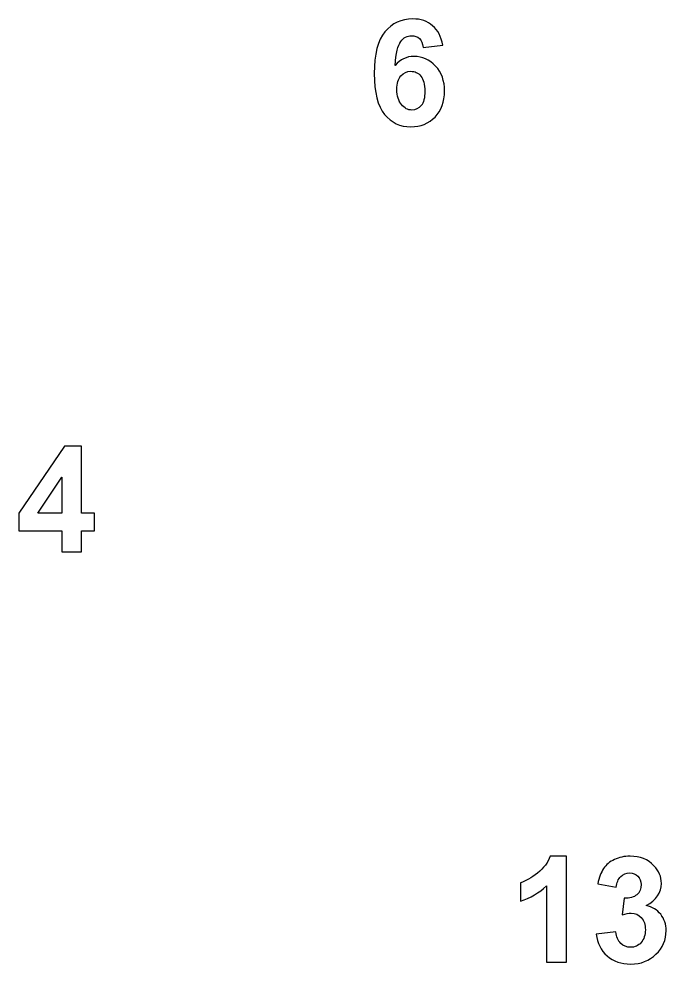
# Model space of a CAD drawing. Header units: millimetres. Extents: x 467 to 1359, y -935 to 982.
# Drawn here: x 1026.8 to 1069.6, y 822.7 to 885.2 of the extents above; entities that cross this region are included whole.
import ezdxf

# ---------------------------------------------------------------- set-up
doc = ezdxf.new("R2010")
doc.units = ezdxf.units.MM
doc.header["$MEASUREMENT"] = 0
doc.layers.add('layer 1', color=7, linetype='Continuous')

msp = doc.modelspace()

# ---------------------------------------------------------------- linework, layer by layer
at = {"layer": 'layer 1', "color": 242}
for points, knots in [([(1054.7789, 883.4295), (1054.7789, 883.4295), (1053.4848, 883.2868), (1053.4848, 883.2868), (1053.4848, 883.2868), (1053.454, 883.5528), (1053.3712, 883.749), (1053.2383, 883.8755), (1053.2383, 883.8755), (1053.1053, 884.002), (1052.9334, 884.0652), (1052.7209, 884.0652), (1052.7209, 884.0652), (1052.4388, 884.0652), (1052.2004, 883.9387), (1052.0057, 883.6857), (1052.0057, 883.6857), (1051.8111, 883.4327), (1051.6895, 882.9057), (1051.6392, 882.1045), (1051.6392, 882.1045), (1051.9717, 882.497), (1052.3836, 882.6932), (1052.8782, 882.6932), (1052.8782, 882.6932), (1053.4345, 882.6932), (1053.9129, 882.4808), (1054.3102, 882.0559), (1054.3102, 882.0559), (1054.7076, 881.6294), (1054.9054, 881.0812), (1054.9054, 880.4082), (1054.9054, 880.4082), (1054.9054, 879.6947), (1054.6962, 879.1206), (1054.2778, 878.6892), (1054.2778, 878.6892), (1053.8594, 878.2578), (1053.3226, 878.0421), (1052.6674, 878.0421), (1052.6674, 878.0421), (1051.9652, 878.0421), (1051.3862, 878.3162), (1050.9338, 878.8643), (1050.9338, 878.8643), (1050.4813, 879.4125), (1050.2543, 880.3093), (1050.2543, 881.558), (1050.2543, 881.558), (1050.2543, 882.8376), (1050.491, 883.7603), (1050.963, 884.3263), (1050.963, 884.3263), (1051.4349, 884.8923), (1052.0479, 885.1745), (1052.802, 885.1745), (1052.802, 885.1745), (1053.3307, 885.1745), (1053.7686, 885.0253), (1054.1156, 884.7269), (1054.1156, 884.7269), (1054.4627, 884.4301), (1054.6832, 883.9971), (1054.7789, 883.4295)], [0, 0, 0, 0, 0.0588235, 0.0588235, 0.0588235, 0.0588235, 0.1176471, 0.1176471, 0.1176471, 0.1176471, 0.1764706, 0.1764706, 0.1764706, 0.1764706, 0.2352941, 0.2352941, 0.2352941, 0.2352941, 0.2941176, 0.2941176, 0.2941176, 0.2941176, 0.3529412, 0.3529412, 0.3529412, 0.3529412, 0.4117647, 0.4117647, 0.4117647, 0.4117647, 0.4705882, 0.4705882, 0.4705882, 0.4705882, 0.5294118, 0.5294118, 0.5294118, 0.5294118, 0.5882353, 0.5882353, 0.5882353, 0.5882353, 0.6470588, 0.6470588, 0.6470588, 0.6470588, 0.7058824, 0.7058824, 0.7058824, 0.7058824, 0.7647059, 0.7647059, 0.7647059, 0.7647059, 0.8235294, 0.8235294, 0.8235294, 0.8235294, 0.8823529, 0.8823529, 0.8823529, 0.8823529, 1, 1, 1, 1]), ([(1051.7528, 880.5136), (1051.7528, 880.079), (1051.8533, 879.7433), (1052.0528, 879.5065), (1052.0528, 879.5065), (1052.2523, 879.2698), (1052.4793, 879.1514), (1052.7372, 879.1514), (1052.7372, 879.1514), (1052.9837, 879.1514), (1053.1896, 879.2487), (1053.355, 879.4417), (1053.355, 879.4417), (1053.5188, 879.6363), (1053.6015, 879.9541), (1053.6015, 880.3952), (1053.6015, 880.3952), (1053.6015, 880.8493), (1053.5123, 881.1818), (1053.3356, 881.3942), (1053.3356, 881.3942), (1053.1572, 881.6051), (1052.9366, 881.7105), (1052.6707, 881.7105), (1052.6707, 881.7105), (1052.4128, 881.7105), (1052.1971, 881.6099), (1052.0187, 881.4072), (1052.0187, 881.4072), (1051.842, 881.2061), (1051.7528, 880.9077), (1051.7528, 880.5136)], [0, 0, 0, 0, 0.1111111, 0.1111111, 0.1111111, 0.1111111, 0.2222222, 0.2222222, 0.2222222, 0.2222222, 0.3333333, 0.3333333, 0.3333333, 0.3333333, 0.4444444, 0.4444444, 0.4444444, 0.4444444, 0.5555556, 0.5555556, 0.5555556, 0.5555556, 0.6666667, 0.6666667, 0.6666667, 0.6666667, 0.7777778, 0.7777778, 0.7777778, 0.7777778, 1, 1, 1, 1]), ([(1029.5999, 849.9421), (1029.5999, 849.9421), (1029.5999, 851.3433), (1029.5999, 851.3433), (1029.5999, 851.3433), (1029.5999, 851.3433), (1026.7586, 851.3433), (1026.7586, 851.3433), (1026.7586, 851.3433), (1026.7586, 851.3433), (1026.7586, 852.5061), (1026.7586, 852.5061), (1026.7586, 852.5061), (1026.7586, 852.5061), (1029.7718, 856.9383), (1029.7718, 856.9383), (1029.7718, 856.9383), (1029.7718, 856.9383), (1030.894, 856.9383), (1030.894, 856.9383), (1030.894, 856.9383), (1030.894, 856.9383), (1030.894, 852.5109), (1030.894, 852.5109), (1030.894, 852.5109), (1030.894, 852.5109), (1031.76, 852.5109), (1031.76, 852.5109), (1031.76, 852.5109), (1031.76, 852.5109), (1031.76, 851.3433), (1031.76, 851.3433), (1031.76, 851.3433), (1031.76, 851.3433), (1030.894, 851.3433), (1030.894, 851.3433), (1030.894, 851.3433), (1030.894, 851.3433), (1030.894, 849.9421), (1030.894, 849.9421), (1030.894, 849.9421), (1030.894, 849.9421), (1029.5999, 849.9421), (1029.5999, 849.9421)], [0, 0, 0, 0, 0.0833333, 0.0833333, 0.0833333, 0.0833333, 0.1666667, 0.1666667, 0.1666667, 0.1666667, 0.25, 0.25, 0.25, 0.25, 0.3333333, 0.3333333, 0.3333333, 0.3333333, 0.4166667, 0.4166667, 0.4166667, 0.4166667, 0.5, 0.5, 0.5, 0.5, 0.5833333, 0.5833333, 0.5833333, 0.5833333, 0.6666667, 0.6666667, 0.6666667, 0.6666667, 0.75, 0.75, 0.75, 0.75, 0.8333333, 0.8333333, 0.8333333, 0.8333333, 1, 1, 1, 1]), ([(1029.5999, 852.5109), (1029.5999, 852.5109), (1029.5999, 854.89), (1029.5999, 854.89), (1029.5999, 854.89), (1029.5999, 854.89), (1028.0073, 852.5109), (1028.0073, 852.5109), (1028.0073, 852.5109), (1028.0073, 852.5109), (1029.5999, 852.5109), (1029.5999, 852.5109)], [0, 0, 0, 0, 0.25, 0.25, 0.25, 0.25, 0.5, 0.5, 0.5, 0.5, 1, 1, 1, 1]), ([(1062.9723, 822.8209), (1062.9723, 822.8209), (1061.6393, 822.8209), (1061.6393, 822.8209), (1061.6393, 822.8209), (1061.6393, 822.8209), (1061.6393, 827.8645), (1061.6393, 827.8645), (1061.6393, 827.8645), (1061.1528, 827.4072), (1060.5787, 827.0682), (1059.917, 826.8493), (1059.917, 826.8493), (1059.917, 826.8493), (1059.917, 828.0656), (1059.917, 828.0656), (1059.917, 828.0656), (1060.2657, 828.1791), (1060.6435, 828.3948), (1061.0506, 828.7143), (1061.0506, 828.7143), (1061.4593, 829.0321), (1061.7382, 829.4035), (1061.8907, 829.8268), (1061.8907, 829.8268), (1061.8907, 829.8268), (1062.9723, 829.8268), (1062.9723, 829.8268), (1062.9723, 829.8268), (1062.9723, 829.8268), (1062.9723, 822.8209), (1062.9723, 822.8209)], [0, 0, 0, 0, 0.1111111, 0.1111111, 0.1111111, 0.1111111, 0.2222222, 0.2222222, 0.2222222, 0.2222222, 0.3333333, 0.3333333, 0.3333333, 0.3333333, 0.4444444, 0.4444444, 0.4444444, 0.4444444, 0.5555556, 0.5555556, 0.5555556, 0.5555556, 0.6666667, 0.6666667, 0.6666667, 0.6666667, 0.7777778, 0.7777778, 0.7777778, 0.7777778, 1, 1, 1, 1]), ([(1064.9298, 824.6681), (1064.9298, 824.6681), (1066.2239, 824.8254), (1066.2239, 824.8254), (1066.2239, 824.8254), (1066.2644, 824.4945), (1066.3747, 824.2415), (1066.5547, 824.0664), (1066.5547, 824.0664), (1066.7347, 823.8912), (1066.9521, 823.8037), (1067.2067, 823.8037), (1067.2067, 823.8037), (1067.4807, 823.8037), (1067.711, 823.9091), (1067.8991, 824.1183), (1067.8991, 824.1183), (1068.0856, 824.3275), (1068.1797, 824.6097), (1068.1797, 824.9665), (1068.1797, 824.9665), (1068.1797, 825.3022), (1068.0905, 825.5697), (1067.9105, 825.766), (1067.9105, 825.766), (1067.7305, 825.9622), (1067.5116, 826.0611), (1067.2521, 826.0611), (1067.2521, 826.0611), (1067.0818, 826.0611), (1066.8791, 826.0271), (1066.6423, 825.9606), (1066.6423, 825.9606), (1066.6423, 825.9606), (1066.7899, 827.0439), (1066.7899, 827.0439), (1066.7899, 827.0439), (1067.1499, 827.0342), (1067.424, 827.1136), (1067.6137, 827.2807), (1067.6137, 827.2807), (1067.8035, 827.4461), (1067.8975, 827.6683), (1067.8975, 827.9456), (1067.8975, 827.9456), (1067.8975, 828.1807), (1067.8278, 828.3672), (1067.6883, 828.5083), (1067.6883, 828.5083), (1067.5489, 828.6478), (1067.364, 828.7175), (1067.1321, 828.7175), (1067.1321, 828.7175), (1066.9034, 828.7175), (1066.7088, 828.6381), (1066.5482, 828.4791), (1066.5482, 828.4791), (1066.3861, 828.3202), (1066.2888, 828.0883), (1066.2531, 827.7834), (1066.2531, 827.7834), (1066.2531, 827.7834), (1065.0271, 827.9926), (1065.0271, 827.9926), (1065.0271, 827.9926), (1065.113, 828.4175), (1065.2411, 828.7564), (1065.4147, 829.0111), (1065.4147, 829.0111), (1065.5866, 829.264), (1065.8282, 829.4635), (1066.1363, 829.6095), (1066.1363, 829.6095), (1066.4445, 829.7538), (1066.7915, 829.8268), (1067.1742, 829.8268), (1067.1742, 829.8268), (1067.8294, 829.8268), (1068.3549, 829.6176), (1068.7506, 829.1976), (1068.7506, 829.1976), (1069.0765, 828.8537), (1069.2403, 828.4645), (1069.2403, 828.0315), (1069.2403, 828.0315), (1069.2403, 827.4185), (1068.9062, 826.9271), (1068.2365, 826.5622), (1068.2365, 826.5622), (1068.6354, 826.4763), (1068.9533, 826.2849), (1069.1933, 825.9865), (1069.1933, 825.9865), (1069.4317, 825.6881), (1069.5517, 825.3281), (1069.5517, 824.9064), (1069.5517, 824.9064), (1069.5517, 824.2951), (1069.3279, 823.7729), (1068.8819, 823.3415), (1068.8819, 823.3415), (1068.4359, 822.9101), (1067.8813, 822.6944), (1067.2164, 822.6944), (1067.2164, 822.6944), (1066.5872, 822.6944), (1066.065, 822.876), (1065.6514, 823.2409), (1065.6514, 823.2409), (1065.2363, 823.6042), (1064.9962, 824.0794), (1064.9298, 824.6681)], [0, 0, 0, 0, 0.0344828, 0.0344828, 0.0344828, 0.0344828, 0.0689655, 0.0689655, 0.0689655, 0.0689655, 0.1034483, 0.1034483, 0.1034483, 0.1034483, 0.137931, 0.137931, 0.137931, 0.137931, 0.1724138, 0.1724138, 0.1724138, 0.1724138, 0.2068966, 0.2068966, 0.2068966, 0.2068966, 0.2413793, 0.2413793, 0.2413793, 0.2413793, 0.2758621, 0.2758621, 0.2758621, 0.2758621, 0.3103448, 0.3103448, 0.3103448, 0.3103448, 0.3448276, 0.3448276, 0.3448276, 0.3448276, 0.3793103, 0.3793103, 0.3793103, 0.3793103, 0.4137931, 0.4137931, 0.4137931, 0.4137931, 0.4482759, 0.4482759, 0.4482759, 0.4482759, 0.4827586, 0.4827586, 0.4827586, 0.4827586, 0.5172414, 0.5172414, 0.5172414, 0.5172414, 0.5517241, 0.5517241, 0.5517241, 0.5517241, 0.5862069, 0.5862069, 0.5862069, 0.5862069, 0.6206897, 0.6206897, 0.6206897, 0.6206897, 0.6551724, 0.6551724, 0.6551724, 0.6551724, 0.6896552, 0.6896552, 0.6896552, 0.6896552, 0.7241379, 0.7241379, 0.7241379, 0.7241379, 0.7586207, 0.7586207, 0.7586207, 0.7586207, 0.7931034, 0.7931034, 0.7931034, 0.7931034, 0.8275862, 0.8275862, 0.8275862, 0.8275862, 0.862069, 0.862069, 0.862069, 0.862069, 0.8965517, 0.8965517, 0.8965517, 0.8965517, 0.9310345, 0.9310345, 0.9310345, 0.9310345, 1, 1, 1, 1])]:
    msp.add_open_spline(points, degree=3, knots=knots, dxfattribs=at)
at = {"layer": 'layer 1', "color": 7, "lineweight": 9}
for points, knots in [([(1054.7789, 883.4295), (1054.7789, 883.4295), (1053.4848, 883.2868), (1053.4848, 883.2868), (1053.4848, 883.2868), (1053.454, 883.5528), (1053.3712, 883.749), (1053.2383, 883.8755), (1053.2383, 883.8755), (1053.1053, 884.002), (1052.9334, 884.0652), (1052.7209, 884.0652), (1052.7209, 884.0652), (1052.4388, 884.0652), (1052.2004, 883.9387), (1052.0057, 883.6857), (1052.0057, 883.6857), (1051.8111, 883.4327), (1051.6895, 882.9057), (1051.6392, 882.1045), (1051.6392, 882.1045), (1051.9717, 882.497), (1052.3836, 882.6932), (1052.8782, 882.6932), (1052.8782, 882.6932), (1053.4345, 882.6932), (1053.9129, 882.4808), (1054.3102, 882.0559), (1054.3102, 882.0559), (1054.7076, 881.6294), (1054.9054, 881.0812), (1054.9054, 880.4082), (1054.9054, 880.4082), (1054.9054, 879.6947), (1054.6962, 879.1206), (1054.2778, 878.6892), (1054.2778, 878.6892), (1053.8594, 878.2578), (1053.3226, 878.0421), (1052.6674, 878.0421), (1052.6674, 878.0421), (1051.9652, 878.0421), (1051.3862, 878.3162), (1050.9338, 878.8643), (1050.9338, 878.8643), (1050.4813, 879.4125), (1050.2543, 880.3093), (1050.2543, 881.558), (1050.2543, 881.558), (1050.2543, 882.8376), (1050.491, 883.7603), (1050.963, 884.3263), (1050.963, 884.3263), (1051.4349, 884.8923), (1052.0479, 885.1745), (1052.802, 885.1745), (1052.802, 885.1745), (1053.3307, 885.1745), (1053.7686, 885.0253), (1054.1156, 884.7269), (1054.1156, 884.7269), (1054.4627, 884.4301), (1054.6832, 883.9971), (1054.7789, 883.4295)], [0, 0, 0, 0, 0.0588235, 0.0588235, 0.0588235, 0.0588235, 0.1176471, 0.1176471, 0.1176471, 0.1176471, 0.1764706, 0.1764706, 0.1764706, 0.1764706, 0.2352941, 0.2352941, 0.2352941, 0.2352941, 0.2941176, 0.2941176, 0.2941176, 0.2941176, 0.3529412, 0.3529412, 0.3529412, 0.3529412, 0.4117647, 0.4117647, 0.4117647, 0.4117647, 0.4705882, 0.4705882, 0.4705882, 0.4705882, 0.5294118, 0.5294118, 0.5294118, 0.5294118, 0.5882353, 0.5882353, 0.5882353, 0.5882353, 0.6470588, 0.6470588, 0.6470588, 0.6470588, 0.7058824, 0.7058824, 0.7058824, 0.7058824, 0.7647059, 0.7647059, 0.7647059, 0.7647059, 0.8235294, 0.8235294, 0.8235294, 0.8235294, 0.8823529, 0.8823529, 0.8823529, 0.8823529, 1, 1, 1, 1]), ([(1051.7528, 880.5136), (1051.7528, 880.079), (1051.8533, 879.7433), (1052.0528, 879.5065), (1052.0528, 879.5065), (1052.2523, 879.2698), (1052.4793, 879.1514), (1052.7372, 879.1514), (1052.7372, 879.1514), (1052.9837, 879.1514), (1053.1896, 879.2487), (1053.355, 879.4417), (1053.355, 879.4417), (1053.5188, 879.6363), (1053.6015, 879.9541), (1053.6015, 880.3952), (1053.6015, 880.3952), (1053.6015, 880.8493), (1053.5123, 881.1818), (1053.3356, 881.3942), (1053.3356, 881.3942), (1053.1572, 881.6051), (1052.9366, 881.7105), (1052.6707, 881.7105), (1052.6707, 881.7105), (1052.4128, 881.7105), (1052.1971, 881.6099), (1052.0187, 881.4072), (1052.0187, 881.4072), (1051.842, 881.2061), (1051.7528, 880.9077), (1051.7528, 880.5136)], [0, 0, 0, 0, 0.1111111, 0.1111111, 0.1111111, 0.1111111, 0.2222222, 0.2222222, 0.2222222, 0.2222222, 0.3333333, 0.3333333, 0.3333333, 0.3333333, 0.4444444, 0.4444444, 0.4444444, 0.4444444, 0.5555556, 0.5555556, 0.5555556, 0.5555556, 0.6666667, 0.6666667, 0.6666667, 0.6666667, 0.7777778, 0.7777778, 0.7777778, 0.7777778, 1, 1, 1, 1]), ([(1029.5999, 849.9421), (1029.5999, 849.9421), (1029.5999, 851.3433), (1029.5999, 851.3433), (1029.5999, 851.3433), (1029.5999, 851.3433), (1026.7586, 851.3433), (1026.7586, 851.3433), (1026.7586, 851.3433), (1026.7586, 851.3433), (1026.7586, 852.5061), (1026.7586, 852.5061), (1026.7586, 852.5061), (1026.7586, 852.5061), (1029.7718, 856.9383), (1029.7718, 856.9383), (1029.7718, 856.9383), (1029.7718, 856.9383), (1030.894, 856.9383), (1030.894, 856.9383), (1030.894, 856.9383), (1030.894, 856.9383), (1030.894, 852.5109), (1030.894, 852.5109), (1030.894, 852.5109), (1030.894, 852.5109), (1031.76, 852.5109), (1031.76, 852.5109), (1031.76, 852.5109), (1031.76, 852.5109), (1031.76, 851.3433), (1031.76, 851.3433), (1031.76, 851.3433), (1031.76, 851.3433), (1030.894, 851.3433), (1030.894, 851.3433), (1030.894, 851.3433), (1030.894, 851.3433), (1030.894, 849.9421), (1030.894, 849.9421), (1030.894, 849.9421), (1030.894, 849.9421), (1029.5999, 849.9421), (1029.5999, 849.9421)], [0, 0, 0, 0, 0.0833333, 0.0833333, 0.0833333, 0.0833333, 0.1666667, 0.1666667, 0.1666667, 0.1666667, 0.25, 0.25, 0.25, 0.25, 0.3333333, 0.3333333, 0.3333333, 0.3333333, 0.4166667, 0.4166667, 0.4166667, 0.4166667, 0.5, 0.5, 0.5, 0.5, 0.5833333, 0.5833333, 0.5833333, 0.5833333, 0.6666667, 0.6666667, 0.6666667, 0.6666667, 0.75, 0.75, 0.75, 0.75, 0.8333333, 0.8333333, 0.8333333, 0.8333333, 1, 1, 1, 1]), ([(1029.5999, 852.5109), (1029.5999, 852.5109), (1029.5999, 854.89), (1029.5999, 854.89), (1029.5999, 854.89), (1029.5999, 854.89), (1028.0073, 852.5109), (1028.0073, 852.5109), (1028.0073, 852.5109), (1028.0073, 852.5109), (1029.5999, 852.5109), (1029.5999, 852.5109)], [0, 0, 0, 0, 0.25, 0.25, 0.25, 0.25, 0.5, 0.5, 0.5, 0.5, 1, 1, 1, 1]), ([(1062.9723, 822.8209), (1062.9723, 822.8209), (1061.6393, 822.8209), (1061.6393, 822.8209), (1061.6393, 822.8209), (1061.6393, 822.8209), (1061.6393, 827.8645), (1061.6393, 827.8645), (1061.6393, 827.8645), (1061.1528, 827.4072), (1060.5787, 827.0682), (1059.917, 826.8493), (1059.917, 826.8493), (1059.917, 826.8493), (1059.917, 828.0656), (1059.917, 828.0656), (1059.917, 828.0656), (1060.2657, 828.1791), (1060.6435, 828.3948), (1061.0506, 828.7143), (1061.0506, 828.7143), (1061.4593, 829.0321), (1061.7382, 829.4035), (1061.8907, 829.8268), (1061.8907, 829.8268), (1061.8907, 829.8268), (1062.9723, 829.8268), (1062.9723, 829.8268), (1062.9723, 829.8268), (1062.9723, 829.8268), (1062.9723, 822.8209), (1062.9723, 822.8209)], [0, 0, 0, 0, 0.1111111, 0.1111111, 0.1111111, 0.1111111, 0.2222222, 0.2222222, 0.2222222, 0.2222222, 0.3333333, 0.3333333, 0.3333333, 0.3333333, 0.4444444, 0.4444444, 0.4444444, 0.4444444, 0.5555556, 0.5555556, 0.5555556, 0.5555556, 0.6666667, 0.6666667, 0.6666667, 0.6666667, 0.7777778, 0.7777778, 0.7777778, 0.7777778, 1, 1, 1, 1]), ([(1064.9298, 824.6681), (1064.9298, 824.6681), (1066.2239, 824.8254), (1066.2239, 824.8254), (1066.2239, 824.8254), (1066.2644, 824.4945), (1066.3747, 824.2415), (1066.5547, 824.0664), (1066.5547, 824.0664), (1066.7347, 823.8912), (1066.9521, 823.8037), (1067.2067, 823.8037), (1067.2067, 823.8037), (1067.4807, 823.8037), (1067.711, 823.9091), (1067.8991, 824.1183), (1067.8991, 824.1183), (1068.0856, 824.3275), (1068.1797, 824.6097), (1068.1797, 824.9665), (1068.1797, 824.9665), (1068.1797, 825.3022), (1068.0905, 825.5697), (1067.9105, 825.766), (1067.9105, 825.766), (1067.7305, 825.9622), (1067.5116, 826.0611), (1067.2521, 826.0611), (1067.2521, 826.0611), (1067.0818, 826.0611), (1066.8791, 826.0271), (1066.6423, 825.9606), (1066.6423, 825.9606), (1066.6423, 825.9606), (1066.7899, 827.0439), (1066.7899, 827.0439), (1066.7899, 827.0439), (1067.1499, 827.0342), (1067.424, 827.1136), (1067.6137, 827.2807), (1067.6137, 827.2807), (1067.8035, 827.4461), (1067.8975, 827.6683), (1067.8975, 827.9456), (1067.8975, 827.9456), (1067.8975, 828.1807), (1067.8278, 828.3672), (1067.6883, 828.5083), (1067.6883, 828.5083), (1067.5489, 828.6478), (1067.364, 828.7175), (1067.1321, 828.7175), (1067.1321, 828.7175), (1066.9034, 828.7175), (1066.7088, 828.6381), (1066.5482, 828.4791), (1066.5482, 828.4791), (1066.3861, 828.3202), (1066.2888, 828.0883), (1066.2531, 827.7834), (1066.2531, 827.7834), (1066.2531, 827.7834), (1065.0271, 827.9926), (1065.0271, 827.9926), (1065.0271, 827.9926), (1065.113, 828.4175), (1065.2411, 828.7564), (1065.4147, 829.0111), (1065.4147, 829.0111), (1065.5866, 829.264), (1065.8282, 829.4635), (1066.1363, 829.6095), (1066.1363, 829.6095), (1066.4445, 829.7538), (1066.7915, 829.8268), (1067.1742, 829.8268), (1067.1742, 829.8268), (1067.8294, 829.8268), (1068.3549, 829.6176), (1068.7506, 829.1976), (1068.7506, 829.1976), (1069.0765, 828.8537), (1069.2403, 828.4645), (1069.2403, 828.0315), (1069.2403, 828.0315), (1069.2403, 827.4185), (1068.9062, 826.9271), (1068.2365, 826.5622), (1068.2365, 826.5622), (1068.6354, 826.4763), (1068.9533, 826.2849), (1069.1933, 825.9865), (1069.1933, 825.9865), (1069.4317, 825.6881), (1069.5517, 825.3281), (1069.5517, 824.9064), (1069.5517, 824.9064), (1069.5517, 824.2951), (1069.3279, 823.7729), (1068.8819, 823.3415), (1068.8819, 823.3415), (1068.4359, 822.9101), (1067.8813, 822.6944), (1067.2164, 822.6944), (1067.2164, 822.6944), (1066.5872, 822.6944), (1066.065, 822.876), (1065.6514, 823.2409), (1065.6514, 823.2409), (1065.2363, 823.6042), (1064.9962, 824.0794), (1064.9298, 824.6681)], [0, 0, 0, 0, 0.0344828, 0.0344828, 0.0344828, 0.0344828, 0.0689655, 0.0689655, 0.0689655, 0.0689655, 0.1034483, 0.1034483, 0.1034483, 0.1034483, 0.137931, 0.137931, 0.137931, 0.137931, 0.1724138, 0.1724138, 0.1724138, 0.1724138, 0.2068966, 0.2068966, 0.2068966, 0.2068966, 0.2413793, 0.2413793, 0.2413793, 0.2413793, 0.2758621, 0.2758621, 0.2758621, 0.2758621, 0.3103448, 0.3103448, 0.3103448, 0.3103448, 0.3448276, 0.3448276, 0.3448276, 0.3448276, 0.3793103, 0.3793103, 0.3793103, 0.3793103, 0.4137931, 0.4137931, 0.4137931, 0.4137931, 0.4482759, 0.4482759, 0.4482759, 0.4482759, 0.4827586, 0.4827586, 0.4827586, 0.4827586, 0.5172414, 0.5172414, 0.5172414, 0.5172414, 0.5517241, 0.5517241, 0.5517241, 0.5517241, 0.5862069, 0.5862069, 0.5862069, 0.5862069, 0.6206897, 0.6206897, 0.6206897, 0.6206897, 0.6551724, 0.6551724, 0.6551724, 0.6551724, 0.6896552, 0.6896552, 0.6896552, 0.6896552, 0.7241379, 0.7241379, 0.7241379, 0.7241379, 0.7586207, 0.7586207, 0.7586207, 0.7586207, 0.7931034, 0.7931034, 0.7931034, 0.7931034, 0.8275862, 0.8275862, 0.8275862, 0.8275862, 0.862069, 0.862069, 0.862069, 0.862069, 0.8965517, 0.8965517, 0.8965517, 0.8965517, 0.9310345, 0.9310345, 0.9310345, 0.9310345, 1, 1, 1, 1])]:
    msp.add_open_spline(points, degree=3, knots=knots, dxfattribs=at)

doc.saveas('drawing.dxf')
